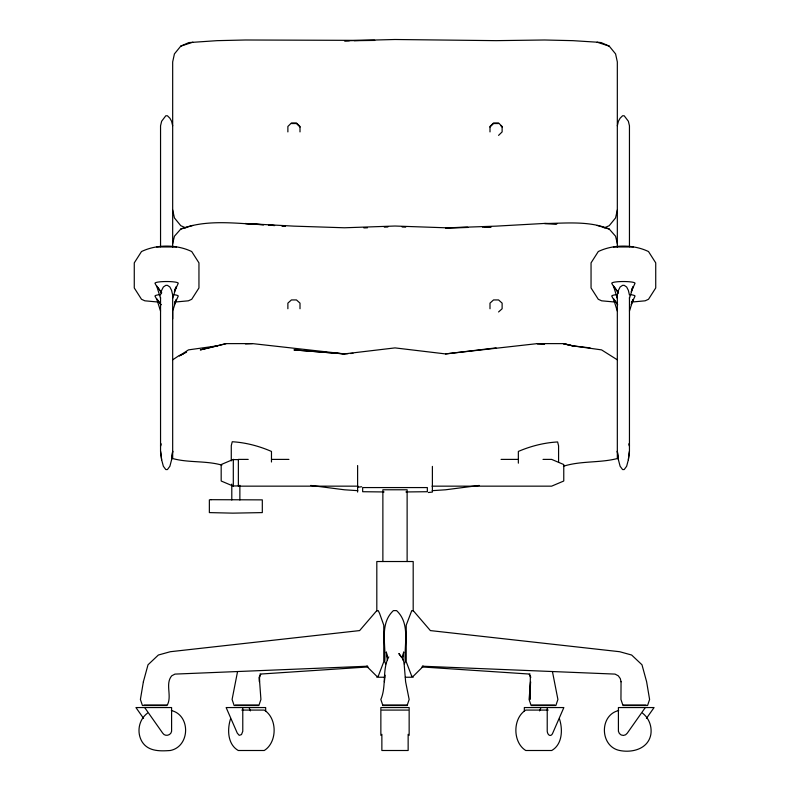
<?xml version="1.0" encoding="UTF-8"?>
<svg xmlns="http://www.w3.org/2000/svg" width="790" height="790" viewBox="0 0 790 790"><rect width="100%" height="100%" fill="white"/><g stroke="black" fill="none" stroke-linecap="round" stroke-linejoin="round"><path stroke-width="1.19" d="M172.674 318.933L172.674 311.102L176.377 299.43L174.787 302.343M376.81 611.282L376.81 561.522L413.19 561.522L413.19 611.193M617.326 297.929L617.326 295.174M401.251 656.885L398.851 653.528L403.256 659.541L404.095 663.353L405.616 681.78L409.151 699.466L407.126 705.529L382.874 705.529L380.849 699.466C386.675 686.046 381.896 669.436 388.779 656.885M160.548 446.222L160.824 443.881M384.384 681.78L385.145 675.223M160.548 445.876L160.824 443.664M160.548 451.179L161.634 459.76L163.352 466.268L165.821 469.566L167.411 469.566L169.88 466.268L171.588 459.76L172.674 451.179M617.326 451.179L618.412 459.76L620.12 466.268L622.589 469.566L624.179 469.566L626.648 466.268L628.366 459.76L629.452 451.179M402.673 659.956L403.69 651.948L402.564 657.408M172.674 451.238L171.588 459.76M617.326 209.893L615.578 217.912L609.238 225.683L604.182 227.905M237.563 671.53L232.092 699.466L234.146 705.529L258.853 705.529L260.917 699.466L259.318 677.504L259.624 675.569L259.446 681.78L259.318 677.504L260.72 674.235M160.548 295.016L161.634 290.355L163.352 286.997L165.821 285.348L167.411 285.348L169.88 286.997L171.588 290.355L172.674 295.016L172.674 458.536C188.425 462.93 205.904 460.531 221.862 465.113M172.674 243.646L174.422 236.24L180.762 229.061C206.901 219.008 236.328 223.58 263.702 224.745L245.433 223.521L293.939 226.138L344.47 227.777L395 226.029L445.53 227.777L467.71 227.392M617.326 125.817L618.412 121.245L620.12 118.204L622.589 115.765L624.179 115.765L628.366 121.245L629.452 125.817L629.452 246.796M230.552 718.841C227.115 729.387 227.53 744.377 238.264 750.5L264.245 750.5C277.428 742.324 277.428 718.248 264.245 710.082L241.809 710.082M172.674 298.294L176.377 286.622L174.787 289.535M629.452 298.294L633.155 286.622L631.556 289.535M629.452 311.102L633.155 299.43L631.556 302.343M539.511 710.891L540.962 707.554M404.322 663.956L405.31 661.724C403.818 644.591 410.79 624.001 396.6 610.611L393.4 610.611C379.151 623.952 386.251 644.63 384.7 661.724L385.688 663.956M174.393 291.717L178.135 283.541A17.39 2.123 0 0 0 175.271 282.079L172.447 281.744A10.507 1.284 0 0 0 160.775 281.744L157.951 282.079A17.39 2.123 0 0 0 155.097 283.541L156.914 286.77L160.548 298.294M174.393 304.525L178.135 296.349A17.39 2.123 0 0 0 175.271 294.887L173.395 294.66M631.17 291.717L634.903 283.541A17.39 2.123 0 0 0 632.049 282.079L629.225 281.744A10.507 1.284 0 0 0 617.553 281.744L614.729 282.079A17.39 2.123 0 0 0 611.865 283.541L613.692 286.77L617.326 298.294M631.17 304.525L634.903 296.349A17.39 2.123 0 0 0 632.049 294.887L630.163 294.66M645.321 707.554L627.29 733.15A5.155 4.898 -90 0 1 618.412 731.293L618.412 707.554L654.071 707.554L646.437 718.387M354.177 40.685L374.786 40.418L245.433 39.994L217.141 40.655L188.85 42.591L180.762 46.136L174.422 53.908L172.674 61.926L172.674 247.27M147.463 713.153C138.694 719.71 136.463 732.409 142.062 741.741C148.145 751.586 160.133 751.241 170.294 750.5C190.094 746.629 190.963 715.197 171.311 710.516M489.998 127.002L493.543 123.536L498.569 123.536M498.569 135.376L502.124 131.91L502.124 126.459L498.569 122.993L493.543 122.993L489.998 126.459L489.998 131.91M498.569 311.961L502.124 308.752L502.124 303.133L498.569 299.933L493.543 299.933L489.998 303.133L489.998 308.752M172.674 359.825L178.807 355.767L186.559 352.261M183.497 353.831L179.32 355.915L188.445 349.881L217.141 345.872L226.138 343.63L252.454 343.601L344.47 353.89L348.113 353.653M618.698 710.516C599.037 715.197 599.906 746.629 619.706 750.5C632.474 753.058 648.264 748.841 650.871 734.305C652.036 726.277 648.995 718.159 642.537 713.153M180.762 46.136L192.888 42.196M180.762 229.061L192.888 225.417M217.141 345.892L200.295 349.901L226.138 343.63M563.428 466.248C580.848 460.679 599.966 463.068 617.326 458.536L617.326 295.016L618.412 290.355L620.12 286.997L622.589 285.348L624.179 285.348L626.648 286.997L628.366 290.355L629.452 295.016M344.47 353.92L293.939 349.901L344.47 353.89L395 347.896L445.53 353.92L537.546 343.601L563.863 343.63L572.859 345.872L601.555 349.881L617.326 359.825M479.214 485.445L445.53 489.79L432.189 490.669M174.6 302.086L188.356 300.812L191.723 299.282L198.952 287.955L198.952 262.873L191.723 251.546C176.565 244.278 156.667 244.278 141.499 251.546L134.27 262.873L134.27 287.955L141.499 299.282L144.866 300.812L158.622 302.086M159.837 294.66L157.951 294.887A17.39 2.123 0 0 0 155.097 296.349L156.914 299.578L160.548 311.102M631.378 302.086L645.134 300.812L648.501 299.282L655.73 287.955L655.73 262.873L648.501 251.546C633.333 244.278 613.435 244.278 598.277 251.546L591.048 262.873L591.048 287.955L598.277 299.282L601.644 300.812L615.4 302.086M616.605 294.66L614.729 294.887A17.39 2.123 0 0 0 611.865 296.349L613.692 299.578L617.326 311.102M445.53 353.92L496.061 347.876M357.613 487.223L361.652 486.759M428.348 492.526L432.387 492.061L432.387 466.396M350.533 353.515L352.962 353.337M259.861 674.097L368.002 666.948M384.296 227.155L387.87 226.997M245.433 343.887L252.454 343.601M363.874 227.915L367.508 227.797M156.677 246.964L176.555 246.964M613.445 246.964L633.323 246.964M467.71 227.451L445.53 227.885L496.061 226.138L544.438 223.442L556.279 223.876M484.961 227.115L491.123 226.997L482.502 227.135M349.318 40.744L344.47 40.813L395 39.5L496.061 40.645L544.567 39.994L572.859 40.655L597.112 42.196L601.15 42.591L609.238 46.136L615.578 53.908L617.326 61.926L617.326 247.27M291.431 123.536L296.457 123.536L300.002 127.002M248.228 459.395L238.363 459.395L238.363 486.156L357.998 486.156M271.661 459.395L288.933 459.395M501.067 459.395L518.339 459.395M543.007 459.395L551.637 459.395L563.764 464.54L563.764 481.011L551.637 486.156L432.002 486.156M233.307 459.602L238.363 459.602M233.307 485.949L238.363 485.949M384.088 491.953L362.659 491.716L362.659 487.568L427.341 487.568L427.341 491.716L405.912 491.953M376.81 677.237L384.7 677.237M405.3 677.237L413.19 677.237M143.938 705.026L166.631 705.026M235.272 705.026L258.103 705.026M382.874 705.026L407.126 705.026M531.897 705.026L554.728 705.026M623.379 705.026L646.062 705.026M381.866 710.082L408.144 710.082M548.201 710.082L525.755 710.082C512.572 718.248 512.572 742.324 525.755 750.5L551.736 750.5C562.47 744.377 562.895 729.387 559.448 718.841M556.861 223.925L544.567 223.521C565.936 223.303 589.063 220.627 609.238 229.061L615.578 236.24L617.326 243.646M402.13 226.997L405.704 227.155M357.811 490.669L344.47 489.79L310.786 485.445M421.988 666.948L530.12 674.097M268.481 225.12L274.545 225.545M283.027 226.138L285.457 226.305L281.852 226.039M268.541 225.081L274.594 225.515M572.859 345.892L563.418 343.729L572.859 345.872L590.061 347.876M597.112 225.417L609.238 229.061M597.112 42.196L609.238 46.136M185.818 227.905L180.762 225.683L174.422 217.912L172.674 209.893M500.702 125.62L502.124 127.002M617.721 304.802L613.692 299.045L617.059 303.755M160.943 304.802L156.914 299.045L160.963 304.703M144.679 707.554L162.71 733.15C164.922 736.892 170.976 735.51 171.598 731.293L171.598 707.554L135.939 707.554L143.563 718.387M249.038 707.554L250.489 710.891M529.28 674.235L530.683 677.504L530.376 675.569L529.962 699.466L530.554 681.78L529.083 699.466L531.147 705.529L555.854 705.529L557.908 699.466L552.437 671.53M172.674 125.817L171.588 121.245L169.88 118.204L167.411 115.765L165.821 115.765L161.634 121.245L160.548 125.817L160.548 246.796M387.436 657.408L386.31 651.948L387.347 659.956M617.326 451.238L618.412 459.76M629.176 443.664L629.452 445.876M629.176 443.881L629.452 446.222M629.452 297.307L629.452 451.238L628.366 459.76M558.579 462.278L558.579 445.856L557.621 441.956C544.132 442.696 530.742 446.123 518.349 451.436L518.349 463.167M547.223 707.554L547.223 731.293A5.155 3.032 -90 0 0 549.603 735.342A5.155 3.032 -90 0 0 552.714 733.15L563.853 707.554L524.333 707.554L524.333 711.109M409.151 735.342L409.151 707.554L380.859 707.554L380.859 735.342M408.144 734.305L408.144 750.5L381.866 750.5L381.866 734.305M407.126 561.522L407.126 489.77L382.874 489.77L382.874 561.522M357.613 465.537L357.613 492.061M300.002 131.91L300.002 126.459L296.457 122.993L291.431 122.993L287.876 126.459L287.876 131.91M300.002 308.752L300.002 303.133L296.457 299.933L291.431 299.933L287.876 303.133L287.876 308.752M271.474 462.002L271.474 451.446C259.1 446.064 245.739 442.548 232.25 441.738L231.273 445.629L231.273 460.886M265.667 711.109L265.667 707.554L226.147 707.554L237.296 733.15L239.222 735.342L241.493 734.572L242.777 731.293L242.777 707.554M239.874 485.307L239.874 500.021M231.796 484.082L231.796 500.021M161.634 459.76L160.548 451.238L160.548 297.307M621.049 681.78L620.95 699.466L622.994 705.529L647.553 705.529L649.597 699.466L646.625 681.78L641.984 664.785L631.654 655.029L619.666 651.711L430.372 630.588L413.209 610.611L411.768 610.611L406.218 625.186L406.218 661.724L411.768 676.299L413.209 676.299L423.361 666.217L422.383 666.217L615.045 674.097L618.284 675.815L620.278 678.551L621.049 681.78M143.375 681.78L140.403 699.466L142.447 705.529L167.006 705.529C172.556 696.415 164.745 684.13 171.716 675.815L174.955 674.097L367.617 666.217L366.639 666.217L376.8 676.299L378.232 676.299L383.772 661.724L383.772 625.186L379.575 613.386L378.232 610.611L376.8 610.611L359.628 630.588L170.344 651.711L158.346 655.029L148.016 664.785L143.375 681.78M233.307 459.395L221.18 464.54L221.18 481.011L233.307 486.156L233.307 459.395M211.207 499.685L209.36 499.873L209.36 512.601L232.843 513.144L262.31 512.601L262.31 499.873L211.207 499.685M544.567 343.867L537.2 343.699L544.567 343.887M618.412 292.833L613.692 286.237L618.412 292.833M161.634 292.833L156.914 286.237L161.634 292.833"/></g></svg>
